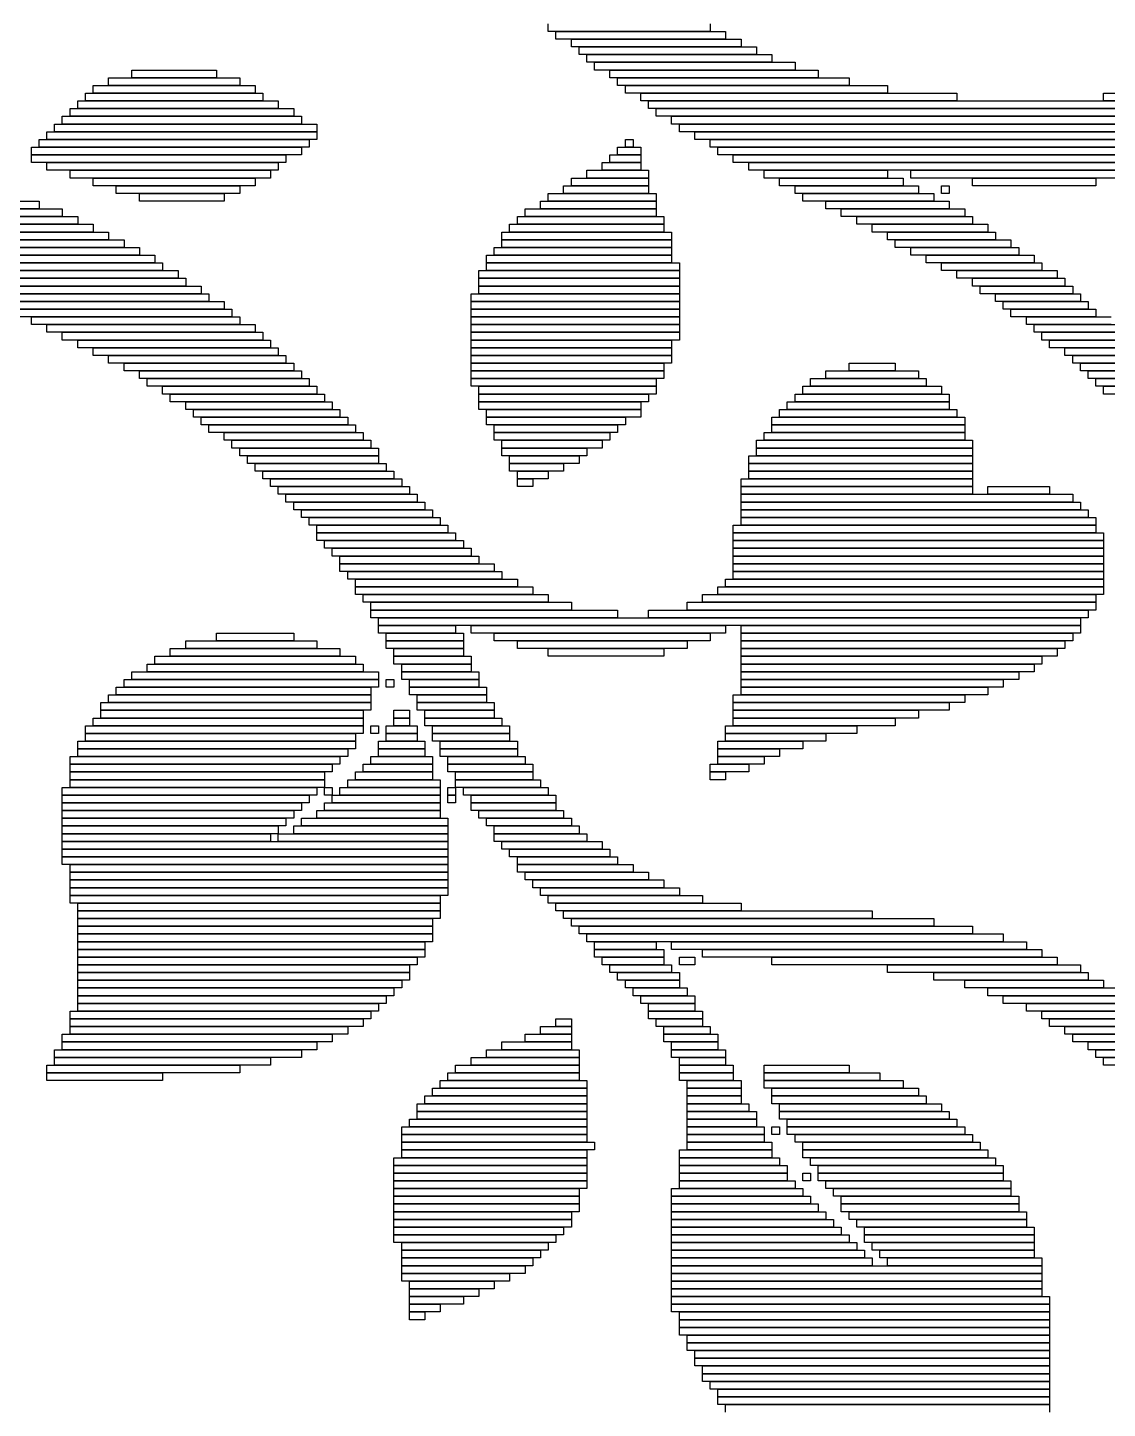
# Model space of a CAD drawing. Extents: x 48 to 975, y 50 to 982.
# Drawn here: x 702.5 to 842.5, y 362.5 to 541.5 of the extents above; entities that cross this region are included whole.
import ezdxf

# ---------------------------------------------------------------- set-up
doc = ezdxf.new("R2010")
doc.units = 0

msp = doc.modelspace()

# ---------------------------------------------------------------- linework, layer by layer
for p, q in [((770, 541), (770, 542)), ((791, 541), (770, 541)), ((771, 541), (793, 541)), ((771, 540), (771, 541)), ((791, 542), (791, 541)), ((793, 541), (793, 540)), ((793, 540), (771, 540)), ((773, 540), (795, 540)), ((773, 539), (773, 540)), ((795, 539), (773, 539)), ((774, 539), (797, 539)), ((774, 538), (774, 539)), ((795, 540), (795, 539)), ((797, 539), (797, 538)), ((797, 538), (774, 538)), ((775, 538), (799, 538)), ((775, 537), (775, 538)), ((799, 537), (775, 537)), ((776, 537), (802, 537)), ((776, 536), (776, 537)), ((799, 538), (799, 537)), ((802, 537), (802, 536)), ((716, 536), (727, 536)), ((716, 535), (716, 536)), ((727, 536), (727, 535)), ((802, 536), (776, 536)), ((778, 536), (805, 536)), ((778, 535), (778, 536)), ((805, 536), (805, 535)), ((711, 534), (732, 534)), ((711, 533), (711, 534)), ((713, 535), (730, 535)), ((713, 534), (713, 535)), ((730, 534), (713, 534)), ((727, 535), (716, 535)), ((730, 535), (730, 534)), ((732, 534), (732, 533)), ((805, 535), (778, 535)), ((779, 535), (809, 535)), ((779, 534), (779, 535)), ((809, 534), (779, 534)), ((780, 534), (814, 534)), ((780, 533), (780, 534)), ((809, 535), (809, 534)), ((814, 534), (814, 533)), ((709, 532), (735, 532)), ((709, 531), (709, 532)), ((710, 533), (733, 533)), ((710, 532), (710, 533)), ((733, 532), (710, 532)), ((732, 533), (711, 533)), ((733, 533), (733, 532)), ((735, 532), (735, 531)), ((814, 533), (780, 533)), ((782, 533), (823, 533)), ((782, 532), (782, 533)), ((823, 532), (782, 532)), ((783, 532), (874, 532)), ((783, 531), (783, 532)), ((823, 533), (823, 532)), ((842, 533), (876, 533)), ((842, 532), (842, 533)), ((876, 532), (842, 532)), ((707, 530), (738, 530)), ((707, 529), (707, 530)), ((708, 531), (737, 531)), ((708, 530), (708, 531)), ((737, 530), (708, 530)), ((735, 531), (709, 531)), ((737, 531), (737, 530)), ((738, 530), (738, 529)), ((874, 531), (783, 531)), ((784, 531), (872, 531)), ((784, 530), (784, 531)), ((872, 530), (784, 530)), ((786, 530), (871, 530)), ((786, 529), (786, 530)), ((706, 529), (740, 529)), ((706, 528), (706, 529)), ((738, 529), (707, 529)), ((740, 529), (740, 528)), ((871, 529), (786, 529)), ((787, 529), (876, 529)), ((787, 528), (787, 529)), ((704, 527), (739, 527)), ((704, 526), (704, 527)), ((705, 528), (740, 528)), ((705, 527), (705, 528)), ((740, 527), (705, 527)), ((740, 528), (706, 528)), ((739, 527), (739, 526)), ((740, 528), (740, 527)), ((780, 527), (781, 527)), ((780, 526), (780, 527)), ((781, 527), (781, 526)), ((876, 528), (787, 528)), ((789, 528), (879, 528)), ((789, 527), (789, 528)), ((879, 527), (789, 527)), ((791, 527), (881, 527)), ((791, 526), (791, 527)), ((703, 526), (738, 526)), ((703, 525), (703, 526)), ((738, 525), (703, 525)), ((703, 525), (736, 525)), ((703, 524), (703, 525)), ((739, 526), (704, 526)), ((736, 525), (736, 524)), ((738, 526), (738, 525)), ((778, 525), (782, 525)), ((778, 524), (778, 525)), ((779, 526), (782, 526)), ((779, 525), (779, 526)), ((782, 525), (779, 525)), ((781, 526), (780, 526)), ((782, 526), (782, 525)), ((782, 525), (782, 524)), ((881, 526), (791, 526)), ((792, 526), (883, 526)), ((792, 525), (792, 526)), ((883, 525), (792, 525)), ((794, 525), (885, 525)), ((794, 524), (794, 525)), ((736, 524), (703, 524)), ((705, 524), (735, 524)), ((705, 523), (705, 524)), ((735, 523), (705, 523)), ((708, 523), (734, 523)), ((708, 522), (708, 523)), ((734, 523), (734, 522)), ((735, 524), (735, 523)), ((775, 523), (783, 523)), ((775, 522), (775, 523)), ((777, 524), (782, 524)), ((777, 523), (777, 524)), ((782, 523), (777, 523)), ((782, 524), (778, 524)), ((782, 524), (782, 523)), ((783, 523), (783, 522)), ((885, 524), (794, 524)), ((796, 524), (860, 524)), ((796, 523), (796, 524)), ((860, 523), (796, 523)), ((798, 523), (814, 523)), ((798, 522), (798, 523)), ((814, 523), (814, 522)), ((817, 523), (851, 523)), ((817, 522), (817, 523)), ((734, 522), (708, 522)), ((711, 522), (732, 522)), ((711, 521), (711, 522)), ((732, 521), (711, 521)), ((714, 521), (730, 521)), ((714, 520), (714, 521)), ((730, 521), (730, 520)), ((732, 522), (732, 521)), ((772, 521), (783, 521)), ((772, 520), (772, 521)), ((773, 522), (783, 522)), ((773, 521), (773, 522)), ((783, 521), (773, 521)), ((783, 522), (775, 522)), ((783, 522), (783, 521)), ((783, 521), (783, 520)), ((814, 522), (798, 522)), ((800, 522), (816, 522)), ((800, 521), (800, 522)), ((816, 521), (800, 521)), ((802, 521), (818, 521)), ((802, 520), (802, 521)), ((816, 522), (816, 521)), ((851, 522), (817, 522)), ((818, 521), (818, 520)), ((821, 521), (822, 521)), ((821, 520), (821, 521)), ((822, 521), (822, 520)), ((825, 522), (841, 522)), ((825, 521), (825, 522)), ((841, 521), (825, 521)), ((841, 522), (841, 521)), ((730, 520), (714, 520)), ((717, 520), (728, 520)), ((717, 519), (717, 520)), ((728, 520), (728, 519)), ((770, 520), (784, 520)), ((770, 519), (770, 520)), ((783, 520), (772, 520)), ((784, 520), (784, 519)), ((818, 520), (802, 520)), ((803, 520), (820, 520)), ((803, 519), (803, 520)), ((820, 520), (820, 519)), ((822, 520), (821, 520)), ((613, 518), (707, 518)), ((614, 519), (704, 519)), ((704, 518), (614, 518)), ((704, 519), (704, 518)), ((707, 518), (707, 517)), ((728, 519), (717, 519)), ((767, 518), (784, 518)), ((767, 517), (767, 518)), ((769, 519), (784, 519)), ((769, 518), (769, 519)), ((784, 518), (769, 518)), ((784, 519), (770, 519)), ((784, 519), (784, 518)), ((784, 518), (784, 517)), ((820, 519), (803, 519)), ((806, 519), (822, 519)), ((806, 518), (806, 519)), ((822, 518), (806, 518)), ((808, 518), (824, 518)), ((808, 517), (808, 518)), ((822, 519), (822, 518)), ((824, 518), (824, 517)), ((611, 516), (711, 516)), ((612, 517), (709, 517)), ((709, 516), (612, 516)), ((707, 517), (613, 517)), ((709, 517), (709, 516)), ((711, 516), (711, 515)), ((765, 516), (785, 516)), ((765, 515), (765, 516)), ((766, 517), (785, 517)), ((766, 516), (766, 517)), ((785, 516), (766, 516)), ((784, 517), (767, 517)), ((785, 517), (785, 516)), ((785, 516), (785, 515)), ((824, 517), (808, 517)), ((810, 517), (825, 517)), ((810, 516), (810, 517)), ((825, 516), (810, 516)), ((812, 516), (827, 516)), ((812, 515), (812, 516)), ((825, 517), (825, 516)), ((827, 516), (827, 515)), ((610, 514), (715, 514)), ((711, 515), (611, 515)), ((611, 515), (713, 515)), ((713, 514), (611, 514)), ((713, 515), (713, 514)), ((715, 514), (715, 513)), ((764, 515), (786, 515)), ((764, 514), (764, 515)), ((786, 514), (764, 514)), ((764, 514), (786, 514)), ((764, 513), (764, 514)), ((785, 515), (765, 515)), ((786, 515), (786, 514)), ((786, 514), (786, 513)), ((827, 515), (812, 515)), ((814, 515), (828, 515)), ((814, 514), (814, 515)), ((828, 514), (814, 514)), ((815, 514), (830, 514)), ((815, 513), (815, 514)), ((828, 515), (828, 514)), ((830, 514), (830, 513)), ((609, 513), (717, 513)), ((717, 512), (609, 512)), ((609, 512), (719, 512)), ((715, 513), (610, 513)), ((717, 513), (717, 512)), ((719, 512), (719, 511)), ((762, 512), (786, 512)), ((762, 511), (762, 512)), ((763, 513), (786, 513)), ((763, 512), (763, 513)), ((786, 512), (763, 512)), ((786, 513), (764, 513)), ((786, 513), (786, 512)), ((786, 512), (786, 511)), ((830, 513), (815, 513)), ((817, 513), (831, 513)), ((817, 512), (817, 513)), ((831, 512), (817, 512)), ((819, 512), (833, 512)), ((819, 511), (819, 512)), ((831, 513), (831, 512)), ((833, 512), (833, 511)), ((608, 511), (720, 511)), ((719, 511), (609, 511)), ((720, 511), (720, 510)), ((786, 511), (762, 511)), ((762, 511), (787, 511)), ((762, 510), (762, 511)), ((787, 511), (787, 510)), ((833, 511), (819, 511)), ((821, 511), (834, 511)), ((821, 510), (821, 511)), ((834, 511), (834, 510)), ((720, 510), (608, 510)), ((674, 510), (722, 510)), ((722, 509), (674, 509)), ((684, 509), (723, 509)), ((722, 510), (722, 509)), ((723, 509), (723, 508)), ((761, 510), (787, 510)), ((761, 509), (761, 510)), ((787, 509), (761, 509)), ((761, 509), (787, 509)), ((761, 508), (761, 509)), ((787, 510), (762, 510)), ((787, 510), (787, 509)), ((787, 509), (787, 508)), ((834, 510), (821, 510)), ((823, 510), (836, 510)), ((823, 509), (823, 510)), ((836, 509), (823, 509)), ((825, 509), (837, 509)), ((825, 508), (825, 509)), ((836, 510), (836, 509)), ((837, 509), (837, 508)), ((723, 508), (684, 508)), ((690, 508), (725, 508)), ((725, 507), (690, 507)), ((694, 507), (726, 507)), ((725, 508), (725, 507)), ((726, 507), (726, 506)), ((760, 507), (787, 507)), ((760, 506), (760, 507)), ((787, 508), (761, 508)), ((761, 508), (787, 508)), ((761, 507), (761, 508)), ((787, 507), (761, 507)), ((787, 508), (787, 507)), ((787, 507), (787, 506)), ((837, 508), (825, 508)), ((826, 508), (838, 508)), ((826, 507), (826, 508)), ((838, 507), (826, 507)), ((828, 507), (839, 507)), ((828, 506), (828, 507)), ((838, 508), (838, 507)), ((839, 507), (839, 506)), ((726, 506), (694, 506)), ((697, 506), (728, 506)), ((728, 505), (697, 505)), ((700, 505), (729, 505)), ((728, 506), (728, 505)), ((729, 505), (729, 504)), ((787, 506), (760, 506)), ((760, 506), (787, 506)), ((760, 505), (760, 506)), ((787, 505), (760, 505)), ((760, 505), (787, 505)), ((760, 504), (760, 505)), ((787, 506), (787, 505)), ((787, 505), (787, 504)), ((839, 506), (828, 506)), ((829, 506), (840, 506)), ((829, 505), (829, 506)), ((840, 505), (829, 505)), ((830, 505), (841, 505)), ((830, 504), (830, 505)), ((840, 506), (840, 505)), ((841, 505), (841, 504)), ((729, 504), (700, 504)), ((703, 504), (730, 504)), ((703, 503), (703, 504)), ((730, 503), (703, 503)), ((705, 503), (732, 503)), ((705, 502), (705, 503)), ((730, 504), (730, 503)), ((732, 503), (732, 502)), ((787, 504), (760, 504)), ((760, 504), (787, 504)), ((760, 503), (760, 504)), ((787, 503), (760, 503)), ((760, 503), (787, 503)), ((760, 502), (760, 503)), ((787, 504), (787, 503)), ((787, 503), (787, 502)), ((841, 504), (830, 504)), ((832, 504), (843, 504)), ((832, 503), (832, 504)), ((843, 503), (832, 503)), ((833, 503), (844, 503)), ((833, 502), (833, 503)), ((732, 502), (705, 502)), ((707, 502), (733, 502)), ((707, 501), (707, 502)), ((733, 502), (733, 501)), ((787, 502), (760, 502)), ((760, 502), (787, 502)), ((760, 501), (760, 502)), ((787, 502), (787, 501)), ((844, 502), (833, 502)), ((834, 502), (845, 502)), ((834, 501), (834, 502)), ((733, 501), (707, 501)), ((709, 501), (734, 501)), ((709, 500), (709, 501)), ((734, 500), (709, 500)), ((711, 500), (735, 500)), ((711, 499), (711, 500)), ((734, 501), (734, 500)), ((735, 500), (735, 499)), ((787, 501), (760, 501)), ((760, 501), (786, 501)), ((760, 500), (760, 501)), ((786, 500), (760, 500)), ((760, 500), (786, 500)), ((760, 499), (760, 500)), ((786, 501), (786, 500)), ((786, 500), (786, 499)), ((845, 501), (834, 501)), ((835, 501), (846, 501)), ((835, 500), (835, 501)), ((846, 500), (835, 500)), ((837, 500), (848, 500)), ((837, 499), (837, 500)), ((735, 499), (711, 499)), ((713, 499), (736, 499)), ((713, 498), (713, 499)), ((736, 498), (713, 498)), ((715, 498), (737, 498)), ((715, 497), (715, 498)), ((736, 499), (736, 498)), ((737, 498), (737, 497)), ((786, 499), (760, 499)), ((760, 499), (786, 499)), ((760, 498), (760, 499)), ((786, 498), (760, 498)), ((760, 498), (785, 498)), ((760, 497), (760, 498)), ((785, 498), (785, 497)), ((786, 499), (786, 498)), ((809, 498), (815, 498)), ((809, 497), (809, 498)), ((815, 498), (815, 497)), ((848, 499), (837, 499)), ((838, 499), (872, 499)), ((838, 498), (838, 499)), ((872, 498), (838, 498)), ((839, 498), (874, 498)), ((839, 497), (839, 498)), ((737, 497), (715, 497)), ((717, 497), (738, 497)), ((717, 496), (717, 497)), ((738, 496), (717, 496)), ((718, 496), (739, 496)), ((718, 495), (718, 496)), ((738, 497), (738, 496)), ((739, 496), (739, 495)), ((785, 497), (760, 497)), ((760, 497), (785, 497)), ((760, 496), (760, 497)), ((785, 496), (760, 496)), ((760, 496), (784, 496)), ((760, 495), (760, 496)), ((784, 496), (784, 495)), ((785, 497), (785, 496)), ((804, 496), (819, 496)), ((804, 495), (804, 496)), ((806, 497), (818, 497)), ((806, 496), (806, 497)), ((818, 496), (806, 496)), ((815, 497), (809, 497)), ((818, 497), (818, 496)), ((819, 496), (819, 495)), ((874, 497), (839, 497)), ((840, 497), (875, 497)), ((840, 496), (840, 497)), ((875, 496), (840, 496)), ((841, 496), (876, 496)), ((841, 495), (841, 496)), ((739, 495), (718, 495)), ((720, 495), (740, 495)), ((720, 494), (720, 495)), ((740, 495), (740, 494)), ((784, 495), (760, 495)), ((761, 495), (784, 495)), ((761, 494), (761, 495)), ((784, 495), (784, 494)), ((803, 495), (821, 495)), ((803, 494), (803, 495)), ((819, 495), (804, 495)), ((821, 495), (821, 494)), ((876, 495), (841, 495)), ((842, 495), (877, 495)), ((842, 494), (842, 495)), ((740, 494), (720, 494)), ((721, 494), (741, 494)), ((721, 493), (721, 494)), ((741, 493), (721, 493)), ((723, 493), (742, 493)), ((723, 492), (723, 493)), ((741, 494), (741, 493)), ((742, 493), (742, 492)), ((784, 494), (761, 494)), ((761, 494), (783, 494)), ((761, 493), (761, 494)), ((783, 493), (761, 493)), ((761, 493), (782, 493)), ((761, 492), (761, 493)), ((782, 493), (782, 492)), ((783, 494), (783, 493)), ((801, 493), (822, 493)), ((801, 492), (801, 493)), ((802, 494), (822, 494)), ((802, 493), (802, 494)), ((822, 493), (802, 493)), ((821, 494), (803, 494)), ((822, 494), (822, 493)), ((822, 493), (822, 492)), ((877, 494), (842, 494)), ((742, 492), (723, 492)), ((724, 492), (743, 492)), ((724, 491), (724, 492)), ((743, 491), (724, 491)), ((725, 491), (744, 491)), ((725, 490), (725, 491)), ((743, 492), (743, 491)), ((744, 491), (744, 490)), ((782, 492), (761, 492)), ((762, 492), (782, 492)), ((762, 491), (762, 492)), ((782, 491), (762, 491)), ((762, 491), (780, 491)), ((762, 490), (762, 491)), ((780, 491), (780, 490)), ((782, 492), (782, 491)), ((799, 491), (824, 491)), ((799, 490), (799, 491)), ((800, 492), (823, 492)), ((800, 491), (800, 492)), ((823, 491), (800, 491)), ((822, 492), (801, 492)), ((823, 492), (823, 491)), ((824, 491), (824, 490)), ((744, 490), (725, 490)), ((726, 490), (745, 490)), ((726, 489), (726, 490)), ((745, 489), (726, 489)), ((728, 489), (746, 489)), ((728, 488), (728, 489)), ((745, 490), (745, 489)), ((746, 489), (746, 488)), ((780, 490), (762, 490)), ((763, 490), (779, 490)), ((763, 489), (763, 490)), ((779, 489), (763, 489)), ((763, 489), (778, 489)), ((763, 488), (763, 489)), ((778, 489), (778, 488)), ((779, 490), (779, 489)), ((798, 489), (824, 489)), ((798, 488), (798, 489)), ((824, 490), (799, 490)), ((799, 490), (824, 490)), ((799, 489), (799, 490)), ((824, 489), (799, 489)), ((824, 490), (824, 489)), ((824, 489), (824, 488)), ((746, 488), (728, 488)), ((729, 488), (747, 488)), ((729, 487), (729, 488)), ((747, 487), (729, 487)), ((730, 487), (748, 487)), ((730, 486), (730, 487)), ((747, 488), (747, 487)), ((748, 487), (748, 486)), ((778, 488), (763, 488)), ((764, 488), (777, 488)), ((764, 487), (764, 488)), ((777, 487), (764, 487)), ((764, 487), (775, 487)), ((764, 486), (764, 487)), ((775, 487), (775, 486)), ((777, 488), (777, 487)), ((797, 488), (825, 488)), ((797, 487), (797, 488)), ((825, 487), (797, 487)), ((797, 487), (825, 487)), ((797, 486), (797, 487)), ((824, 488), (798, 488)), ((825, 488), (825, 487)), ((825, 487), (825, 486)), ((748, 486), (730, 486)), ((731, 486), (748, 486)), ((731, 485), (731, 486)), ((748, 486), (748, 485)), ((775, 486), (764, 486)), ((765, 486), (774, 486)), ((765, 485), (765, 486)), ((774, 486), (774, 485)), ((796, 486), (825, 486)), ((796, 485), (796, 486)), ((825, 486), (797, 486)), ((825, 486), (825, 485)), ((748, 485), (731, 485)), ((732, 485), (749, 485)), ((732, 484), (732, 485)), ((749, 484), (732, 484)), ((733, 484), (750, 484)), ((733, 483), (733, 484)), ((749, 485), (749, 484)), ((750, 484), (750, 483)), ((774, 485), (765, 485)), ((765, 485), (772, 485)), ((765, 484), (765, 485)), ((772, 484), (765, 484)), ((766, 484), (770, 484)), ((766, 483), (766, 484)), ((770, 484), (770, 483)), ((772, 485), (772, 484)), ((825, 485), (796, 485)), ((796, 485), (825, 485)), ((796, 484), (796, 485)), ((825, 484), (796, 484)), ((796, 484), (825, 484)), ((796, 483), (796, 484)), ((825, 485), (825, 484)), ((825, 484), (825, 483)), ((750, 483), (733, 483)), ((734, 483), (751, 483)), ((734, 482), (734, 483)), ((751, 482), (734, 482)), ((735, 482), (752, 482)), ((735, 481), (735, 482)), ((751, 483), (751, 482)), ((752, 482), (752, 481)), ((770, 483), (766, 483)), ((766, 483), (768, 483)), ((766, 482), (766, 483)), ((768, 482), (766, 482)), ((768, 483), (768, 482)), ((795, 483), (825, 483)), ((795, 482), (795, 483)), ((825, 482), (795, 482)), ((795, 482), (825, 482)), ((795, 481), (795, 482)), ((825, 483), (796, 483)), ((825, 483), (825, 482)), ((825, 482), (825, 481)), ((827, 482), (835, 482)), ((827, 481), (827, 482)), ((835, 482), (835, 481)), ((752, 481), (735, 481)), ((736, 481), (753, 481)), ((736, 480), (736, 481)), ((753, 480), (736, 480)), ((737, 480), (754, 480)), ((737, 479), (737, 480)), ((753, 481), (753, 480)), ((754, 480), (754, 479)), ((825, 481), (795, 481)), ((795, 481), (838, 481)), ((795, 480), (795, 481)), ((838, 480), (795, 480)), ((795, 480), (839, 480)), ((795, 479), (795, 480)), ((835, 481), (827, 481)), ((838, 481), (838, 480)), ((839, 480), (839, 479)), ((754, 479), (737, 479)), ((738, 479), (755, 479)), ((738, 478), (738, 479)), ((755, 478), (738, 478)), ((739, 478), (756, 478)), ((739, 477), (739, 478)), ((755, 479), (755, 478)), ((756, 478), (756, 477)), ((839, 479), (795, 479)), ((795, 479), (840, 479)), ((795, 478), (795, 479)), ((840, 478), (795, 478)), ((795, 478), (841, 478)), ((795, 477), (795, 478)), ((840, 479), (840, 478)), ((841, 478), (841, 477)), ((756, 477), (739, 477)), ((740, 477), (757, 477)), ((740, 476), (740, 477)), ((757, 477), (757, 476)), ((794, 477), (841, 477)), ((794, 476), (794, 477)), ((841, 477), (795, 477)), ((841, 477), (841, 476)), ((757, 476), (740, 476)), ((740, 476), (758, 476)), ((740, 475), (740, 476)), ((758, 475), (740, 475)), ((741, 475), (759, 475)), ((741, 474), (741, 475)), ((758, 476), (758, 475)), ((759, 475), (759, 474)), ((841, 476), (794, 476)), ((794, 476), (842, 476)), ((794, 475), (794, 476)), ((842, 475), (794, 475)), ((794, 475), (842, 475)), ((794, 474), (794, 475)), ((842, 476), (842, 475)), ((842, 475), (842, 474)), ((759, 474), (741, 474)), ((742, 474), (760, 474)), ((742, 473), (742, 474)), ((760, 473), (742, 473)), ((743, 473), (761, 473)), ((743, 472), (743, 473)), ((760, 474), (760, 473)), ((761, 473), (761, 472)), ((842, 474), (794, 474)), ((794, 474), (842, 474)), ((794, 473), (794, 474)), ((842, 473), (794, 473)), ((794, 473), (842, 473)), ((794, 472), (794, 473)), ((842, 474), (842, 473)), ((842, 473), (842, 472)), ((761, 472), (743, 472)), ((743, 472), (763, 472)), ((743, 471), (743, 472)), ((763, 471), (743, 471)), ((744, 471), (764, 471)), ((744, 470), (744, 471)), ((763, 472), (763, 471)), ((764, 471), (764, 470)), ((842, 472), (794, 472)), ((794, 472), (842, 472)), ((794, 471), (794, 472)), ((842, 471), (794, 471)), ((794, 471), (842, 471)), ((794, 470), (794, 471)), ((842, 472), (842, 471)), ((842, 471), (842, 470)), ((764, 470), (744, 470)), ((745, 470), (766, 470)), ((745, 469), (745, 470)), ((766, 469), (745, 469)), ((745, 469), (768, 469)), ((745, 468), (745, 469)), ((766, 470), (766, 469)), ((768, 469), (768, 468)), ((792, 469), (842, 469)), ((792, 468), (792, 469)), ((793, 470), (842, 470)), ((793, 469), (793, 470)), ((842, 469), (793, 469)), ((842, 470), (794, 470)), ((842, 470), (842, 469)), ((842, 469), (842, 468)), ((768, 468), (745, 468)), ((746, 468), (770, 468)), ((746, 467), (746, 468)), ((770, 468), (770, 467)), ((790, 468), (841, 468)), ((790, 467), (790, 468)), ((842, 468), (792, 468)), ((841, 468), (841, 467)), ((770, 467), (746, 467)), ((747, 467), (773, 467)), ((747, 466), (747, 467)), ((773, 466), (747, 466)), ((747, 466), (779, 466)), ((747, 465), (747, 466)), ((773, 467), (773, 466)), ((779, 466), (779, 465)), ((783, 466), (840, 466)), ((783, 465), (783, 466)), ((788, 467), (841, 467)), ((788, 466), (788, 467)), ((841, 466), (788, 466)), ((841, 467), (790, 467)), ((840, 466), (840, 465)), ((841, 467), (841, 466)), ((779, 465), (747, 465)), ((748, 465), (839, 465)), ((748, 464), (748, 465)), ((839, 464), (748, 464)), ((748, 464), (758, 464)), ((748, 463), (748, 464)), ((758, 464), (758, 463)), ((760, 464), (793, 464)), ((760, 463), (760, 464)), ((840, 465), (783, 465)), ((793, 464), (793, 463)), ((795, 464), (839, 464)), ((795, 463), (795, 464)), ((839, 465), (839, 464)), ((839, 464), (839, 463)), ((723, 462), (740, 462)), ((723, 461), (723, 462)), ((727, 463), (737, 463)), ((727, 462), (727, 463)), ((737, 462), (727, 462)), ((737, 463), (737, 462)), ((740, 462), (740, 461)), ((758, 463), (748, 463)), ((749, 463), (759, 463)), ((749, 462), (749, 463)), ((759, 462), (749, 462)), ((749, 462), (759, 462)), ((749, 461), (749, 462)), ((759, 463), (759, 462)), ((759, 462), (759, 461)), ((793, 463), (760, 463)), ((763, 463), (791, 463)), ((763, 462), (763, 463)), ((791, 462), (763, 462)), ((766, 462), (788, 462)), ((766, 461), (766, 462)), ((788, 462), (788, 461)), ((791, 463), (791, 462)), ((839, 463), (795, 463)), ((795, 463), (838, 463)), ((795, 462), (795, 463)), ((838, 462), (795, 462)), ((795, 462), (837, 462)), ((795, 461), (795, 462)), ((837, 462), (837, 461)), ((838, 463), (838, 462)), ((721, 461), (743, 461)), ((721, 460), (721, 461)), ((740, 461), (723, 461)), ((743, 461), (743, 460)), ((759, 461), (749, 461)), ((750, 461), (759, 461)), ((750, 460), (750, 461)), ((759, 461), (759, 460)), ((788, 461), (766, 461)), ((770, 461), (785, 461)), ((770, 460), (770, 461)), ((785, 461), (785, 460)), ((837, 461), (795, 461)), ((795, 461), (836, 461)), ((795, 460), (795, 461)), ((836, 461), (836, 460)), ((718, 459), (746, 459)), ((718, 458), (718, 459)), ((719, 460), (745, 460)), ((719, 459), (719, 460)), ((745, 459), (719, 459)), ((743, 460), (721, 460)), ((745, 460), (745, 459)), ((746, 459), (746, 458)), ((759, 460), (750, 460)), ((750, 460), (760, 460)), ((750, 459), (750, 460)), ((760, 459), (750, 459)), ((751, 459), (760, 459)), ((751, 458), (751, 459)), ((760, 460), (760, 459)), ((760, 459), (760, 458)), ((785, 460), (770, 460)), ((836, 460), (795, 460)), ((795, 460), (834, 460)), ((795, 459), (795, 460)), ((834, 459), (795, 459)), ((795, 459), (833, 459)), ((795, 458), (795, 459)), ((833, 459), (833, 458)), ((834, 460), (834, 459)), ((715, 457), (748, 457)), ((715, 456), (715, 457)), ((716, 458), (748, 458)), ((716, 457), (716, 458)), ((748, 457), (716, 457)), ((746, 458), (718, 458)), ((748, 458), (748, 457)), ((748, 457), (748, 456)), ((749, 457), (750, 457)), ((749, 456), (749, 457)), ((750, 457), (750, 456)), ((760, 458), (751, 458)), ((751, 458), (761, 458)), ((751, 457), (751, 458)), ((761, 457), (751, 457)), ((752, 457), (761, 457)), ((752, 456), (752, 457)), ((761, 458), (761, 457)), ((761, 457), (761, 456)), ((833, 458), (795, 458)), ((795, 458), (831, 458)), ((795, 457), (795, 458)), ((831, 457), (795, 457)), ((795, 457), (829, 457)), ((795, 456), (795, 457)), ((829, 457), (829, 456)), ((831, 458), (831, 457)), ((713, 455), (747, 455)), ((713, 454), (713, 455)), ((714, 456), (747, 456)), ((714, 455), (714, 456)), ((747, 455), (714, 455)), ((748, 456), (715, 456)), ((747, 456), (747, 455)), ((747, 455), (747, 454)), ((750, 456), (749, 456)), ((761, 456), (752, 456)), ((752, 456), (762, 456)), ((752, 455), (752, 456)), ((762, 455), (752, 455)), ((753, 455), (762, 455)), ((753, 454), (753, 455)), ((762, 456), (762, 455)), ((762, 455), (762, 454)), ((794, 455), (824, 455)), ((794, 454), (794, 455)), ((829, 456), (795, 456)), ((795, 456), (827, 456)), ((795, 455), (795, 456)), ((827, 455), (795, 455)), ((824, 455), (824, 454)), ((827, 456), (827, 455)), ((712, 454), (747, 454)), ((712, 453), (712, 454)), ((747, 453), (712, 453)), ((712, 453), (746, 453)), ((712, 452), (712, 453)), ((747, 454), (713, 454)), ((746, 453), (746, 452)), ((747, 454), (747, 453)), ((750, 453), (752, 453)), ((750, 452), (750, 453)), ((752, 453), (752, 452)), ((762, 454), (753, 454)), ((753, 454), (763, 454)), ((753, 453), (753, 454)), ((763, 453), (753, 453)), ((754, 453), (763, 453)), ((754, 452), (754, 453)), ((763, 454), (763, 453)), ((763, 453), (763, 452)), ((824, 454), (794, 454)), ((794, 454), (822, 454)), ((794, 453), (794, 454)), ((822, 453), (794, 453)), ((794, 453), (818, 453)), ((794, 452), (794, 453)), ((818, 453), (818, 452)), ((822, 454), (822, 453)), ((711, 452), (746, 452)), ((711, 451), (711, 452)), ((746, 452), (712, 452)), ((746, 452), (746, 451)), ((752, 452), (750, 452)), ((750, 452), (752, 452)), ((750, 451), (750, 452)), ((752, 452), (752, 451)), ((763, 452), (754, 452)), ((754, 452), (764, 452)), ((754, 451), (754, 452)), ((764, 452), (764, 451)), ((818, 452), (794, 452)), ((794, 452), (815, 452)), ((794, 451), (794, 452)), ((815, 452), (815, 451)), ((710, 451), (746, 451)), ((710, 450), (710, 451)), ((746, 450), (710, 450)), ((710, 450), (745, 450)), ((710, 449), (710, 450)), ((746, 451), (711, 451)), ((745, 450), (745, 449)), ((746, 451), (746, 450)), ((747, 451), (748, 451)), ((747, 450), (747, 451)), ((748, 450), (747, 450)), ((748, 451), (748, 450)), ((749, 451), (753, 451)), ((749, 450), (749, 451)), ((753, 450), (749, 450)), ((749, 450), (753, 450)), ((749, 449), (749, 450)), ((752, 451), (750, 451)), ((753, 451), (753, 450)), ((753, 450), (753, 449)), ((764, 451), (754, 451)), ((755, 451), (765, 451)), ((755, 450), (755, 451)), ((765, 450), (755, 450)), ((755, 450), (765, 450)), ((755, 449), (755, 450)), ((765, 451), (765, 450)), ((765, 450), (765, 449)), ((793, 451), (810, 451)), ((793, 450), (793, 451)), ((810, 450), (793, 450)), ((793, 450), (806, 450)), ((793, 449), (793, 450)), ((815, 451), (794, 451)), ((806, 450), (806, 449)), ((810, 451), (810, 450)), ((709, 449), (745, 449)), ((709, 448), (709, 449)), ((745, 448), (709, 448)), ((709, 448), (744, 448)), ((709, 447), (709, 448)), ((745, 449), (710, 449)), ((744, 448), (744, 447)), ((745, 449), (745, 448)), ((748, 449), (754, 449)), ((748, 448), (748, 449)), ((754, 448), (748, 448)), ((748, 448), (754, 448)), ((748, 447), (748, 448)), ((753, 449), (749, 449)), ((754, 449), (754, 448)), ((754, 448), (754, 447)), ((765, 449), (755, 449)), ((756, 449), (766, 449)), ((756, 448), (756, 449)), ((766, 448), (756, 448)), ((756, 448), (766, 448)), ((756, 447), (756, 448)), ((766, 449), (766, 448)), ((766, 448), (766, 447)), ((792, 449), (803, 449)), ((792, 448), (792, 449)), ((803, 448), (792, 448)), ((792, 448), (800, 448)), ((792, 447), (792, 448)), ((806, 449), (793, 449)), ((800, 448), (800, 447)), ((803, 449), (803, 448)), ((708, 447), (743, 447)), ((708, 446), (708, 447)), ((743, 446), (708, 446)), ((708, 446), (742, 446)), ((708, 445), (708, 446)), ((744, 447), (709, 447)), ((742, 446), (742, 445)), ((743, 447), (743, 446)), ((746, 446), (755, 446)), ((746, 445), (746, 446)), ((747, 447), (755, 447)), ((747, 446), (747, 447)), ((755, 446), (747, 446)), ((754, 447), (748, 447)), ((755, 447), (755, 446)), ((755, 446), (755, 445)), ((766, 447), (756, 447)), ((757, 447), (767, 447)), ((757, 446), (757, 447)), ((767, 446), (757, 446)), ((757, 446), (768, 446)), ((757, 445), (757, 446)), ((767, 447), (767, 446)), ((768, 446), (768, 445)), ((791, 446), (796, 446)), ((791, 445), (791, 446)), ((800, 447), (792, 447)), ((792, 447), (798, 447)), ((792, 446), (792, 447)), ((798, 446), (792, 446)), ((796, 446), (796, 445)), ((798, 447), (798, 446)), ((742, 445), (708, 445)), ((708, 445), (741, 445)), ((708, 444), (708, 445)), ((741, 444), (708, 444)), ((708, 444), (741, 444)), ((708, 443), (708, 444)), ((741, 445), (741, 444)), ((741, 444), (741, 443)), ((744, 444), (756, 444)), ((744, 443), (744, 444)), ((745, 445), (755, 445)), ((745, 444), (745, 445)), ((755, 444), (745, 444)), ((755, 445), (746, 445)), ((755, 445), (755, 444)), ((756, 444), (756, 443)), ((768, 445), (757, 445)), ((758, 445), (768, 445)), ((758, 444), (758, 445)), ((768, 444), (758, 444)), ((758, 444), (769, 444)), ((758, 443), (758, 444)), ((768, 445), (768, 444)), ((769, 444), (769, 443)), ((796, 445), (791, 445)), ((791, 445), (793, 445)), ((791, 444), (791, 445)), ((793, 444), (791, 444)), ((793, 445), (793, 444)), ((707, 443), (740, 443)), ((707, 442), (707, 443)), ((741, 443), (708, 443)), ((740, 443), (740, 442)), ((741, 443), (742, 443)), ((741, 442), (741, 443)), ((742, 443), (742, 442)), ((743, 443), (756, 443)), ((743, 442), (743, 443)), ((756, 443), (744, 443)), ((756, 443), (756, 442)), ((757, 443), (758, 443)), ((757, 442), (757, 443)), ((769, 443), (758, 443)), ((758, 443), (758, 442)), ((759, 443), (770, 443)), ((759, 442), (759, 443)), ((770, 443), (770, 442)), ((740, 442), (707, 442)), ((707, 442), (739, 442)), ((707, 441), (707, 442)), ((739, 441), (707, 441)), ((707, 441), (738, 441)), ((707, 440), (707, 441)), ((738, 441), (738, 440)), ((739, 442), (739, 441)), ((742, 442), (741, 442)), ((741, 441), (756, 441)), ((741, 440), (741, 441)), ((742, 442), (756, 442)), ((742, 441), (742, 442)), ((756, 441), (742, 441)), ((756, 442), (743, 442)), ((756, 442), (756, 441)), ((756, 441), (756, 440)), ((758, 442), (757, 442)), ((757, 442), (758, 442)), ((757, 441), (757, 442)), ((758, 441), (757, 441)), ((758, 442), (758, 441)), ((770, 442), (759, 442)), ((760, 442), (771, 442)), ((760, 441), (760, 442)), ((771, 441), (760, 441)), ((760, 441), (771, 441)), ((760, 440), (760, 441)), ((771, 442), (771, 441)), ((771, 441), (771, 440)), ((738, 440), (707, 440)), ((707, 440), (737, 440)), ((707, 439), (707, 440)), ((737, 439), (707, 439)), ((707, 439), (736, 439)), ((707, 438), (707, 439)), ((736, 439), (736, 438)), ((737, 440), (737, 439)), ((738, 439), (757, 439)), ((738, 438), (738, 439)), ((740, 440), (756, 440)), ((740, 439), (740, 440)), ((756, 439), (740, 439)), ((756, 440), (741, 440)), ((756, 440), (756, 439)), ((757, 439), (757, 438)), ((771, 440), (760, 440)), ((761, 440), (772, 440)), ((761, 439), (761, 440)), ((772, 439), (761, 439)), ((762, 439), (773, 439)), ((762, 438), (762, 439)), ((772, 440), (772, 439)), ((773, 439), (773, 438)), ((736, 438), (707, 438)), ((707, 438), (735, 438)), ((707, 437), (707, 438)), ((735, 437), (707, 437)), ((707, 437), (734, 437)), ((707, 436), (707, 437)), ((734, 437), (734, 436)), ((735, 438), (735, 437)), ((735, 437), (757, 437)), ((735, 436), (735, 437)), ((737, 438), (757, 438)), ((737, 437), (737, 438)), ((757, 437), (737, 437)), ((757, 438), (738, 438)), ((757, 438), (757, 437)), ((757, 437), (757, 436)), ((773, 438), (762, 438)), ((763, 438), (774, 438)), ((763, 437), (763, 438)), ((774, 437), (763, 437)), ((763, 437), (775, 437)), ((763, 436), (763, 437)), ((774, 438), (774, 437)), ((775, 437), (775, 436)), ((734, 436), (707, 436)), ((707, 436), (757, 436)), ((707, 435), (707, 436)), ((757, 435), (707, 435)), ((707, 435), (757, 435)), ((707, 434), (707, 435)), ((757, 436), (735, 436)), ((757, 436), (757, 435)), ((757, 435), (757, 434)), ((775, 436), (763, 436)), ((764, 436), (777, 436)), ((764, 435), (764, 436)), ((777, 435), (764, 435)), ((765, 435), (778, 435)), ((765, 434), (765, 435)), ((777, 436), (777, 435)), ((778, 435), (778, 434)), ((757, 434), (707, 434)), ((707, 434), (757, 434)), ((707, 433), (707, 434)), ((757, 434), (757, 433)), ((778, 434), (765, 434)), ((766, 434), (779, 434)), ((766, 433), (766, 434)), ((779, 434), (779, 433)), ((757, 433), (707, 433)), ((708, 433), (757, 433)), ((708, 432), (708, 433)), ((757, 432), (708, 432)), ((708, 432), (757, 432)), ((708, 431), (708, 432)), ((757, 433), (757, 432)), ((757, 432), (757, 431)), ((779, 433), (766, 433)), ((766, 433), (781, 433)), ((766, 432), (766, 433)), ((781, 432), (766, 432)), ((767, 432), (783, 432)), ((767, 431), (767, 432)), ((781, 433), (781, 432)), ((783, 432), (783, 431)), ((757, 431), (708, 431)), ((708, 431), (757, 431)), ((708, 430), (708, 431)), ((757, 430), (708, 430)), ((708, 430), (757, 430)), ((708, 429), (708, 430)), ((757, 431), (757, 430)), ((757, 430), (757, 429)), ((783, 431), (767, 431)), ((768, 431), (785, 431)), ((768, 430), (768, 431)), ((785, 430), (768, 430)), ((769, 430), (787, 430)), ((769, 429), (769, 430)), ((785, 431), (785, 430)), ((787, 430), (787, 429)), ((757, 429), (708, 429)), ((708, 429), (756, 429)), ((708, 428), (708, 429)), ((756, 428), (708, 428)), ((709, 428), (756, 428)), ((709, 427), (709, 428)), ((756, 429), (756, 428)), ((756, 428), (756, 427)), ((787, 429), (769, 429)), ((770, 429), (790, 429)), ((770, 428), (770, 429)), ((790, 428), (770, 428)), ((771, 428), (795, 428)), ((771, 427), (771, 428)), ((790, 429), (790, 428)), ((795, 428), (795, 427)), ((756, 427), (709, 427)), ((709, 427), (756, 427)), ((709, 426), (709, 427)), ((756, 427), (756, 426)), ((795, 427), (771, 427)), ((772, 427), (812, 427)), ((772, 426), (772, 427)), ((812, 427), (812, 426)), ((756, 426), (709, 426)), ((709, 426), (755, 426)), ((709, 425), (709, 426)), ((755, 425), (709, 425)), ((709, 425), (755, 425)), ((709, 424), (709, 425)), ((755, 426), (755, 425)), ((755, 425), (755, 424)), ((812, 426), (772, 426)), ((773, 426), (820, 426)), ((773, 425), (773, 426)), ((820, 425), (773, 425)), ((774, 425), (825, 425)), ((774, 424), (774, 425)), ((820, 426), (820, 425)), ((825, 425), (825, 424)), ((755, 424), (709, 424)), ((709, 424), (755, 424)), ((709, 423), (709, 424)), ((755, 423), (709, 423)), ((709, 423), (754, 423)), ((709, 422), (709, 423)), ((754, 423), (754, 422)), ((755, 424), (755, 423)), ((825, 424), (774, 424)), ((775, 424), (829, 424)), ((775, 423), (775, 424)), ((829, 423), (775, 423)), ((776, 423), (784, 423)), ((776, 422), (776, 423)), ((784, 423), (784, 422)), ((786, 423), (832, 423)), ((786, 422), (786, 423)), ((829, 424), (829, 423)), ((832, 423), (832, 422)), ((754, 422), (709, 422)), ((709, 422), (754, 422)), ((709, 421), (709, 422)), ((754, 421), (709, 421)), ((709, 421), (753, 421)), ((709, 420), (709, 421)), ((753, 421), (753, 420)), ((754, 422), (754, 421)), ((784, 422), (776, 422)), ((776, 422), (785, 422)), ((776, 421), (776, 422)), ((785, 421), (776, 421)), ((777, 421), (785, 421)), ((777, 420), (777, 421)), ((785, 422), (785, 421)), ((785, 421), (785, 420)), ((832, 422), (786, 422)), ((787, 421), (789, 421)), ((787, 420), (787, 421)), ((789, 421), (789, 420)), ((790, 422), (834, 422)), ((790, 421), (790, 422)), ((834, 421), (790, 421)), ((799, 421), (836, 421)), ((799, 420), (799, 421)), ((834, 422), (834, 421)), ((836, 421), (836, 420)), ((753, 420), (709, 420)), ((709, 420), (752, 420)), ((709, 419), (709, 420)), ((752, 419), (709, 419)), ((709, 419), (752, 419)), ((709, 418), (709, 419)), ((752, 420), (752, 419)), ((752, 419), (752, 418)), ((785, 420), (777, 420)), ((778, 420), (786, 420)), ((778, 419), (778, 420)), ((786, 419), (778, 419)), ((779, 419), (787, 419)), ((779, 418), (779, 419)), ((786, 420), (786, 419)), ((789, 420), (787, 420)), ((787, 419), (787, 418)), ((836, 420), (799, 420)), ((814, 420), (839, 420)), ((814, 419), (814, 420)), ((839, 419), (814, 419)), ((820, 419), (840, 419)), ((820, 418), (820, 419)), ((839, 420), (839, 419)), ((840, 419), (840, 418)), ((752, 418), (709, 418)), ((709, 418), (751, 418)), ((709, 417), (709, 418)), ((751, 418), (751, 417)), ((787, 418), (779, 418)), ((780, 418), (787, 418)), ((780, 417), (780, 418)), ((787, 418), (787, 417)), ((840, 418), (820, 418)), ((824, 418), (842, 418)), ((824, 417), (824, 418)), ((842, 418), (842, 417)), ((751, 417), (709, 417)), ((709, 417), (750, 417)), ((709, 416), (709, 417)), ((750, 416), (709, 416)), ((709, 416), (749, 416)), ((709, 415), (709, 416)), ((749, 416), (749, 415)), ((750, 417), (750, 416)), ((787, 417), (780, 417)), ((781, 417), (788, 417)), ((781, 416), (781, 417)), ((788, 416), (781, 416)), ((782, 416), (789, 416)), ((782, 415), (782, 416)), ((788, 417), (788, 416)), ((789, 416), (789, 415)), ((842, 417), (824, 417)), ((827, 417), (844, 417)), ((827, 416), (827, 417)), ((844, 416), (827, 416)), ((829, 416), (846, 416)), ((829, 415), (829, 416)), ((708, 414), (747, 414)), ((708, 413), (708, 414)), ((749, 415), (709, 415)), ((709, 415), (748, 415)), ((709, 414), (709, 415)), ((748, 414), (709, 414)), ((747, 414), (747, 413)), ((748, 415), (748, 414)), ((789, 415), (782, 415)), ((783, 415), (789, 415)), ((783, 414), (783, 415)), ((789, 414), (783, 414)), ((783, 414), (790, 414)), ((783, 413), (783, 414)), ((789, 415), (789, 414)), ((790, 414), (790, 413)), ((846, 415), (829, 415)), ((832, 415), (847, 415)), ((832, 414), (832, 415)), ((847, 414), (832, 414)), ((834, 414), (849, 414)), ((834, 413), (834, 414)), ((747, 413), (708, 413)), ((708, 413), (746, 413)), ((708, 412), (708, 413)), ((746, 412), (708, 412)), ((708, 412), (744, 412)), ((708, 411), (708, 412)), ((744, 412), (744, 411)), ((746, 413), (746, 412)), ((769, 412), (773, 412)), ((769, 411), (769, 412)), ((771, 413), (773, 413)), ((771, 412), (771, 413)), ((773, 412), (771, 412)), ((773, 413), (773, 412)), ((773, 412), (773, 411)), ((790, 413), (783, 413)), ((784, 413), (790, 413)), ((784, 412), (784, 413)), ((790, 412), (784, 412)), ((785, 412), (791, 412)), ((785, 411), (785, 412)), ((790, 413), (790, 412)), ((791, 412), (791, 411)), ((849, 413), (834, 413)), ((835, 413), (850, 413)), ((835, 412), (835, 413)), ((850, 412), (835, 412)), ((837, 412), (851, 412)), ((837, 411), (837, 412)), ((707, 411), (742, 411)), ((707, 410), (707, 411)), ((742, 410), (707, 410)), ((707, 410), (740, 410)), ((707, 409), (707, 410)), ((744, 411), (708, 411)), ((740, 410), (740, 409)), ((742, 411), (742, 410)), ((764, 410), (773, 410)), ((764, 409), (764, 410)), ((767, 411), (773, 411)), ((767, 410), (767, 411)), ((773, 410), (767, 410)), ((773, 411), (769, 411)), ((773, 411), (773, 410)), ((773, 410), (773, 409)), ((791, 411), (785, 411)), ((785, 411), (792, 411)), ((785, 410), (785, 411)), ((792, 410), (785, 410)), ((786, 410), (792, 410)), ((786, 409), (786, 410)), ((792, 411), (792, 410)), ((792, 410), (792, 409)), ((851, 411), (837, 411)), ((838, 411), (853, 411)), ((838, 410), (838, 411)), ((853, 410), (838, 410)), ((840, 410), (855, 410)), ((840, 409), (840, 410)), ((706, 409), (738, 409)), ((706, 408), (706, 409)), ((740, 409), (707, 409)), ((738, 409), (738, 408)), ((762, 409), (774, 409)), ((762, 408), (762, 409)), ((773, 409), (764, 409)), ((774, 409), (774, 408)), ((792, 409), (786, 409)), ((786, 409), (793, 409)), ((786, 408), (786, 409)), ((793, 409), (793, 408)), ((855, 409), (840, 409)), ((841, 409), (856, 409)), ((841, 408), (841, 409)), ((705, 407), (730, 407)), ((705, 406), (705, 407)), ((738, 408), (706, 408)), ((706, 408), (734, 408)), ((706, 407), (706, 408)), ((734, 407), (706, 407)), ((730, 407), (730, 406)), ((734, 408), (734, 407)), ((758, 407), (774, 407)), ((758, 406), (758, 407)), ((760, 408), (774, 408)), ((760, 407), (760, 408)), ((774, 407), (760, 407)), ((774, 408), (762, 408)), ((774, 408), (774, 407)), ((774, 407), (774, 406)), ((793, 408), (786, 408)), ((787, 408), (793, 408)), ((787, 407), (787, 408)), ((793, 407), (787, 407)), ((787, 407), (794, 407)), ((787, 406), (787, 407)), ((793, 408), (793, 407)), ((794, 407), (794, 406)), ((798, 407), (809, 407)), ((798, 406), (798, 407)), ((809, 407), (809, 406)), ((856, 408), (841, 408)), ((842, 408), (859, 408)), ((842, 407), (842, 408)), ((859, 407), (842, 407)), ((730, 406), (705, 406)), ((705, 406), (720, 406)), ((705, 405), (705, 406)), ((720, 405), (705, 405)), ((720, 406), (720, 405)), ((756, 405), (775, 405)), ((756, 404), (756, 405)), ((757, 406), (774, 406)), ((757, 405), (757, 406)), ((774, 405), (757, 405)), ((774, 406), (758, 406)), ((774, 406), (774, 405)), ((775, 405), (775, 404)), ((794, 406), (787, 406)), ((787, 406), (794, 406)), ((787, 405), (787, 406)), ((794, 405), (787, 405)), ((788, 405), (795, 405)), ((788, 404), (788, 405)), ((794, 406), (794, 405)), ((795, 405), (795, 404)), ((809, 406), (798, 406)), ((798, 406), (813, 406)), ((798, 405), (798, 406)), ((813, 405), (798, 405)), ((798, 405), (816, 405)), ((798, 404), (798, 405)), ((813, 406), (813, 405)), ((816, 405), (816, 404)), ((754, 403), (775, 403)), ((754, 402), (754, 403)), ((755, 404), (775, 404)), ((755, 403), (755, 404)), ((775, 403), (755, 403)), ((775, 404), (756, 404)), ((775, 404), (775, 403)), ((775, 403), (775, 402)), ((795, 404), (788, 404)), ((788, 404), (795, 404)), ((788, 403), (788, 404)), ((795, 403), (788, 403)), ((788, 403), (795, 403)), ((788, 402), (788, 403)), ((795, 404), (795, 403)), ((795, 403), (795, 402)), ((816, 404), (798, 404)), ((799, 404), (818, 404)), ((799, 403), (799, 404)), ((818, 403), (799, 403)), ((799, 403), (819, 403)), ((799, 402), (799, 403)), ((818, 404), (818, 403)), ((819, 403), (819, 402)), ((753, 402), (775, 402)), ((753, 401), (753, 402)), ((775, 401), (753, 401)), ((753, 401), (775, 401)), ((753, 400), (753, 401)), ((775, 402), (754, 402)), ((775, 402), (775, 401)), ((775, 401), (775, 400)), ((795, 402), (788, 402)), ((788, 402), (796, 402)), ((788, 401), (788, 402)), ((796, 401), (788, 401)), ((788, 401), (797, 401)), ((788, 400), (788, 401)), ((796, 402), (796, 401)), ((797, 401), (797, 400)), ((819, 402), (799, 402)), ((800, 402), (821, 402)), ((800, 401), (800, 402)), ((821, 401), (800, 401)), ((800, 401), (822, 401)), ((800, 400), (800, 401)), ((821, 402), (821, 401)), ((822, 401), (822, 400)), ((752, 400), (775, 400)), ((752, 399), (752, 400)), ((775, 400), (753, 400)), ((775, 400), (775, 399)), ((797, 400), (788, 400)), ((788, 400), (797, 400)), ((788, 399), (788, 400)), ((797, 400), (797, 399)), ((822, 400), (800, 400)), ((801, 400), (823, 400)), ((801, 399), (801, 400)), ((823, 400), (823, 399)), ((751, 399), (775, 399)), ((751, 398), (751, 399)), ((775, 398), (751, 398)), ((751, 398), (775, 398)), ((751, 397), (751, 398)), ((775, 399), (752, 399)), ((775, 399), (775, 398)), ((775, 398), (775, 397)), ((797, 399), (788, 399)), ((788, 399), (798, 399)), ((788, 398), (788, 399)), ((798, 398), (788, 398)), ((788, 398), (798, 398)), ((788, 397), (788, 398)), ((798, 399), (798, 398)), ((798, 398), (798, 397)), ((799, 399), (800, 399)), ((799, 398), (799, 399)), ((800, 398), (799, 398)), ((800, 399), (800, 398)), ((823, 399), (801, 399)), ((801, 399), (824, 399)), ((801, 398), (801, 399)), ((824, 398), (801, 398)), ((802, 398), (825, 398)), ((802, 397), (802, 398)), ((824, 399), (824, 398)), ((825, 398), (825, 397)), ((775, 397), (751, 397)), ((751, 397), (776, 397)), ((751, 396), (751, 397)), ((776, 396), (751, 396)), ((751, 396), (775, 396)), ((751, 395), (751, 396)), ((775, 396), (775, 395)), ((776, 397), (776, 396)), ((787, 396), (799, 396)), ((787, 395), (787, 396)), ((798, 397), (788, 397)), ((788, 397), (799, 397)), ((788, 396), (788, 397)), ((799, 396), (788, 396)), ((799, 397), (799, 396)), ((799, 396), (799, 395)), ((825, 397), (802, 397)), ((803, 397), (826, 397)), ((803, 396), (803, 397)), ((826, 396), (803, 396)), ((803, 396), (827, 396)), ((803, 395), (803, 396)), ((826, 397), (826, 396)), ((827, 396), (827, 395)), ((750, 395), (775, 395)), ((750, 394), (750, 395)), ((775, 394), (750, 394)), ((750, 394), (775, 394)), ((750, 393), (750, 394)), ((775, 395), (751, 395)), ((775, 395), (775, 394)), ((775, 394), (775, 393)), ((799, 395), (787, 395)), ((787, 395), (800, 395)), ((787, 394), (787, 395)), ((800, 394), (787, 394)), ((787, 394), (801, 394)), ((787, 393), (787, 394)), ((800, 395), (800, 394)), ((801, 394), (801, 393)), ((827, 395), (803, 395)), ((804, 395), (828, 395)), ((804, 394), (804, 395)), ((828, 394), (804, 394)), ((805, 394), (829, 394)), ((805, 393), (805, 394)), ((828, 395), (828, 394)), ((829, 394), (829, 393)), ((775, 393), (750, 393)), ((750, 393), (775, 393)), ((750, 392), (750, 393)), ((775, 393), (775, 392)), ((801, 393), (787, 393)), ((787, 393), (801, 393)), ((787, 392), (787, 393)), ((801, 393), (801, 392)), ((803, 393), (804, 393)), ((803, 392), (803, 393)), ((804, 393), (804, 392)), ((829, 393), (805, 393)), ((805, 393), (829, 393)), ((805, 392), (805, 393)), ((829, 393), (829, 392)), ((775, 392), (750, 392)), ((750, 392), (775, 392)), ((750, 391), (750, 392)), ((775, 391), (750, 391)), ((750, 391), (774, 391)), ((750, 390), (750, 391)), ((774, 391), (774, 390)), ((775, 392), (775, 391)), ((786, 391), (803, 391)), ((786, 390), (786, 391)), ((801, 392), (787, 392)), ((787, 392), (802, 392)), ((787, 391), (787, 392)), ((802, 391), (787, 391)), ((802, 392), (802, 391)), ((804, 392), (803, 392)), ((803, 391), (803, 390)), ((829, 392), (805, 392)), ((806, 392), (830, 392)), ((806, 391), (806, 392)), ((830, 391), (806, 391)), ((807, 391), (830, 391)), ((807, 390), (807, 391)), ((830, 392), (830, 391)), ((830, 391), (830, 390)), ((774, 390), (750, 390)), ((750, 390), (774, 390)), ((750, 389), (750, 390)), ((774, 389), (750, 389)), ((750, 389), (774, 389)), ((750, 388), (750, 389)), ((774, 390), (774, 389)), ((774, 389), (774, 388)), ((803, 390), (786, 390)), ((786, 390), (804, 390)), ((786, 389), (786, 390)), ((804, 389), (786, 389)), ((786, 389), (805, 389)), ((786, 388), (786, 389)), ((804, 390), (804, 389)), ((805, 389), (805, 388)), ((830, 390), (807, 390)), ((808, 390), (831, 390)), ((808, 389), (808, 390)), ((831, 389), (808, 389)), ((808, 389), (831, 389)), ((808, 388), (808, 389)), ((831, 390), (831, 389)), ((831, 389), (831, 388)), ((774, 388), (750, 388)), ((750, 388), (773, 388)), ((750, 387), (750, 388)), ((773, 387), (750, 387)), ((750, 387), (773, 387)), ((750, 386), (750, 387)), ((773, 388), (773, 387)), ((773, 387), (773, 386)), ((805, 388), (786, 388)), ((786, 388), (806, 388)), ((786, 387), (786, 388)), ((806, 387), (786, 387)), ((786, 387), (807, 387)), ((786, 386), (786, 387)), ((806, 388), (806, 387)), ((807, 387), (807, 386)), ((831, 388), (808, 388)), ((809, 388), (832, 388)), ((809, 387), (809, 388)), ((832, 387), (809, 387)), ((810, 387), (832, 387)), ((810, 386), (810, 387)), ((832, 388), (832, 387)), ((832, 387), (832, 386)), ((773, 386), (750, 386)), ((750, 386), (772, 386)), ((750, 385), (750, 386)), ((772, 385), (750, 385)), ((750, 385), (771, 385)), ((750, 384), (750, 385)), ((771, 385), (771, 384)), ((772, 386), (772, 385)), ((807, 386), (786, 386)), ((786, 386), (808, 386)), ((786, 385), (786, 386)), ((808, 385), (786, 385)), ((786, 385), (809, 385)), ((786, 384), (786, 385)), ((808, 386), (808, 385)), ((809, 385), (809, 384)), ((832, 386), (810, 386)), ((811, 386), (833, 386)), ((811, 385), (811, 386)), ((833, 385), (811, 385)), ((811, 385), (833, 385)), ((811, 384), (811, 385)), ((833, 386), (833, 385)), ((833, 385), (833, 384)), ((771, 384), (750, 384)), ((751, 384), (770, 384)), ((751, 383), (751, 384)), ((770, 384), (770, 383)), ((809, 384), (786, 384)), ((786, 384), (810, 384)), ((786, 383), (786, 384)), ((810, 384), (810, 383)), ((833, 384), (811, 384)), ((812, 384), (833, 384)), ((812, 383), (812, 384)), ((833, 384), (833, 383)), ((770, 383), (751, 383)), ((751, 383), (769, 383)), ((751, 382), (751, 383)), ((769, 382), (751, 382)), ((751, 382), (768, 382)), ((751, 381), (751, 382)), ((768, 382), (768, 381)), ((769, 383), (769, 382)), ((810, 383), (786, 383)), ((786, 383), (811, 383)), ((786, 382), (786, 383)), ((811, 382), (786, 382)), ((786, 382), (812, 382)), ((786, 381), (786, 382)), ((811, 383), (811, 382)), ((833, 383), (812, 383)), ((812, 382), (812, 381)), ((813, 383), (833, 383)), ((813, 382), (813, 383)), ((833, 382), (813, 382)), ((814, 382), (834, 382)), ((814, 381), (814, 382)), ((833, 383), (833, 382)), ((834, 382), (834, 381)), ((768, 381), (751, 381)), ((751, 381), (767, 381)), ((751, 380), (751, 381)), ((767, 380), (751, 380)), ((751, 380), (765, 380)), ((751, 379), (751, 380)), ((765, 380), (765, 379)), ((767, 381), (767, 380)), ((812, 381), (786, 381)), ((786, 381), (834, 381)), ((786, 380), (786, 381)), ((834, 380), (786, 380)), ((786, 380), (834, 380)), ((786, 379), (786, 380)), ((834, 381), (814, 381)), ((834, 381), (834, 380)), ((834, 380), (834, 379)), ((765, 379), (751, 379)), ((752, 379), (763, 379)), ((752, 378), (752, 379)), ((763, 378), (752, 378)), ((752, 378), (761, 378)), ((752, 377), (752, 378)), ((761, 378), (761, 377)), ((763, 379), (763, 378)), ((834, 379), (786, 379)), ((786, 379), (834, 379)), ((786, 378), (786, 379)), ((834, 378), (786, 378)), ((786, 378), (834, 378)), ((786, 377), (786, 378)), ((834, 379), (834, 378)), ((834, 378), (834, 377)), ((761, 377), (752, 377)), ((752, 377), (759, 377)), ((752, 376), (752, 377)), ((759, 376), (752, 376)), ((752, 376), (756, 376)), ((752, 375), (752, 376)), ((756, 376), (756, 375)), ((759, 377), (759, 376)), ((834, 377), (786, 377)), ((786, 377), (835, 377)), ((786, 376), (786, 377)), ((835, 376), (786, 376)), ((786, 376), (835, 376)), ((786, 375), (786, 376)), ((835, 377), (835, 376)), ((835, 376), (835, 375)), ((756, 375), (752, 375)), ((752, 375), (754, 375)), ((752, 374), (752, 375)), ((754, 375), (754, 374)), ((835, 375), (786, 375)), ((787, 375), (835, 375)), ((787, 374), (787, 375)), ((835, 375), (835, 374)), ((754, 374), (752, 374)), ((835, 374), (787, 374)), ((787, 374), (835, 374)), ((787, 373), (787, 374)), ((835, 373), (787, 373)), ((787, 373), (835, 373)), ((787, 372), (787, 373)), ((835, 374), (835, 373)), ((835, 373), (835, 372)), ((835, 372), (787, 372)), ((788, 372), (835, 372)), ((788, 371), (788, 372)), ((835, 371), (788, 371)), ((788, 371), (835, 371)), ((788, 370), (788, 371)), ((835, 372), (835, 371)), ((835, 371), (835, 370)), ((835, 370), (788, 370)), ((789, 370), (835, 370)), ((789, 369), (789, 370)), ((835, 369), (789, 369)), ((789, 369), (835, 369)), ((789, 368), (789, 369)), ((835, 370), (835, 369)), ((835, 369), (835, 368)), ((835, 368), (789, 368)), ((790, 368), (835, 368)), ((790, 367), (790, 368)), ((835, 367), (790, 367)), ((790, 367), (835, 367)), ((790, 366), (790, 367)), ((835, 368), (835, 367)), ((835, 367), (835, 366)), ((835, 366), (790, 366)), ((791, 366), (835, 366)), ((791, 365), (791, 366)), ((835, 366), (835, 365)), ((835, 365), (791, 365)), ((792, 365), (835, 365)), ((792, 364), (792, 365)), ((835, 364), (792, 364)), ((792, 364), (835, 364)), ((792, 363), (792, 364)), ((835, 365), (835, 364)), ((835, 364), (835, 363)), ((835, 363), (792, 363)), ((793, 363), (835, 363)), ((793, 362), (793, 363)), ((835, 363), (835, 362))]:
    msp.add_line(p, q)

doc.saveas('drawing.dxf')
